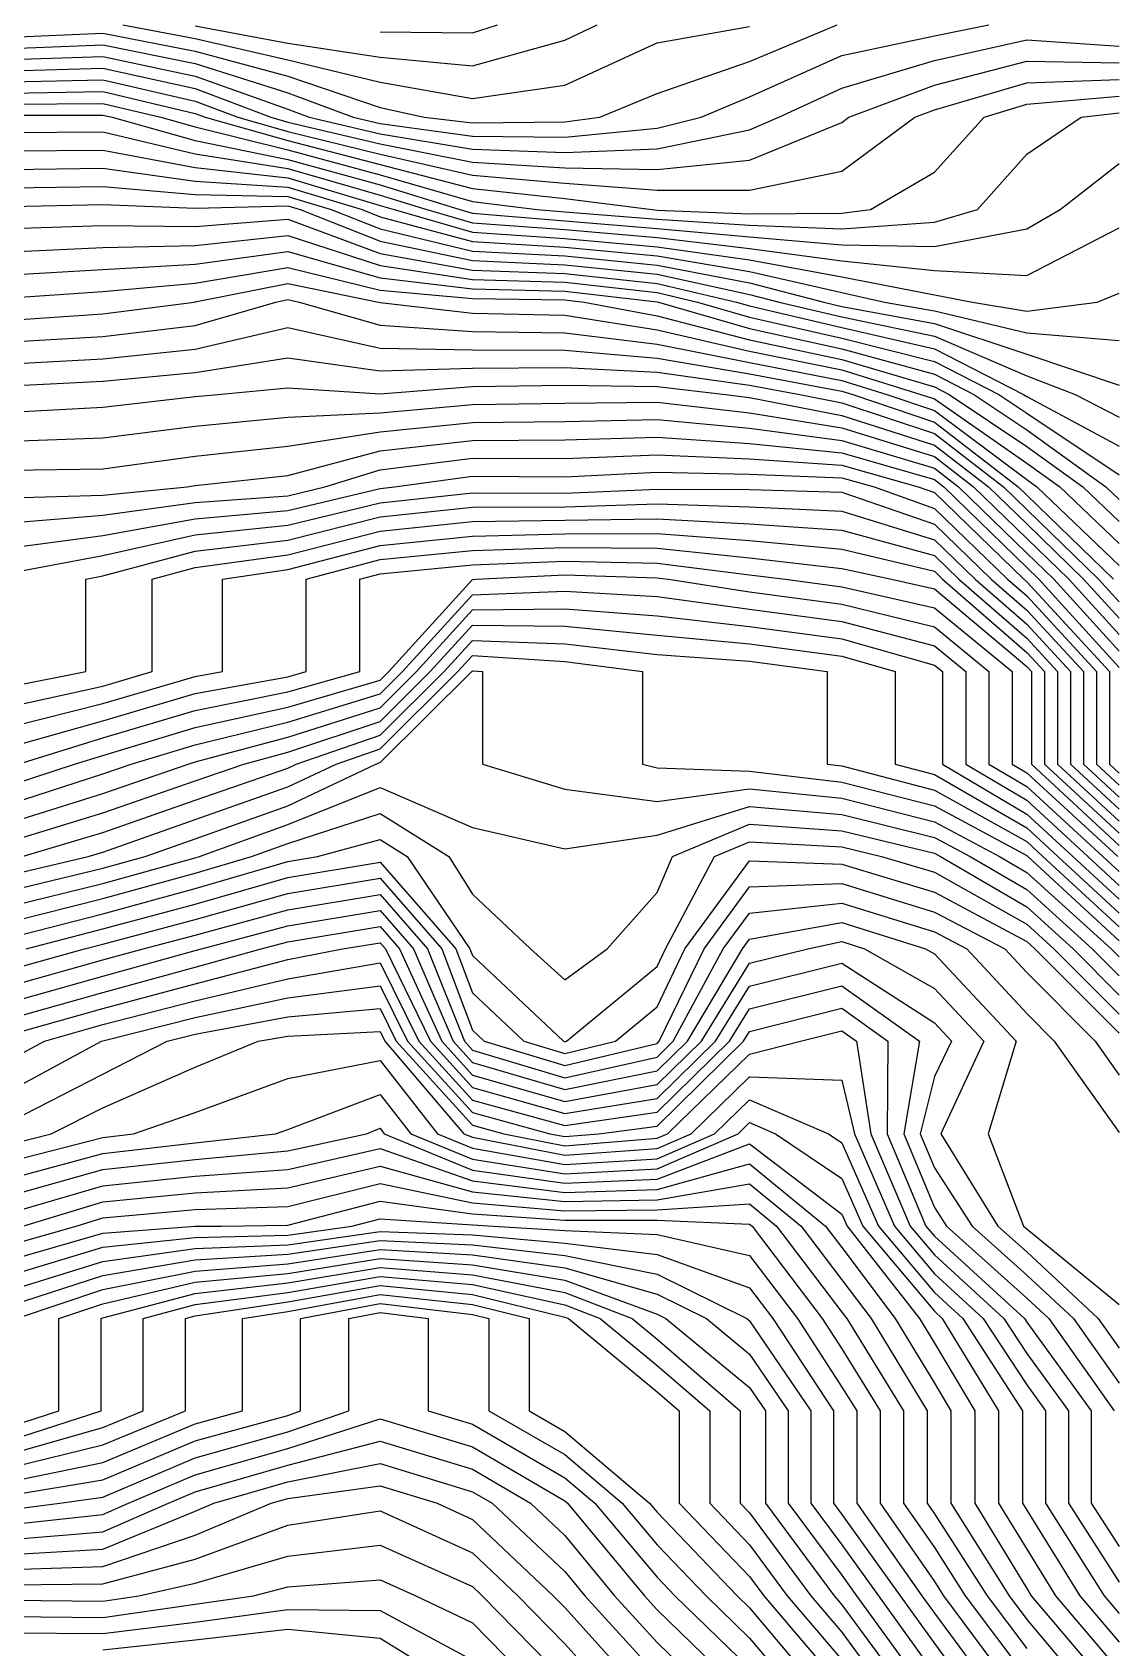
# Model space of a CAD drawing. Header units: metres. Extents: x 549046 to 549770, y 4180130 to 4180826.
# Drawn here: x 549261 to 549366.7, y 4180355.5 to 4180513.6 of the extents above; entities that cross this region are included whole.
import ezdxf

# ---------------------------------------------------------------- set-up
doc = ezdxf.new("R2010")
doc.units = ezdxf.units.M
doc.layers.add('CONTOURS', color=7, linetype='Continuous')
doc.layers.add('CONTOURS_INDEX', color=7, linetype='Continuous')

msp = doc.modelspace()

# ---------------------------------------------------------------- linework, layer by layer
at = {"layer": 'CONTOURS'}
for points in [[(549258.88, 4180511.98, 292), (549267.93, 4180512.34, 292), (549276.97, 4180510.51, 292), (549286.01, 4180507.65, 292), (549292.43, 4180505.25, 292), (549295.05, 4180504.64, 292), (549304.09, 4180503.41, 292), (549313.13, 4180503.31, 292), (549322.18, 4180504.18, 292), (549326.48, 4180505.25, 292), (549331.22, 4180507.25, 292), (549340.26, 4180511.28, 292), (549349.3, 4180513.22, 292), (549354.63, 4180514.29, 292)], [(549269.89, 4180514.29, 288), (549276.97, 4180512.96, 288), (549286.01, 4180510.88, 288), (549295.05, 4180508.68, 288), (549304.09, 4180507.08, 288), (549313.13, 4180508.38, 288), (549322.18, 4180512.52, 288), (549331.22, 4180514.12, 288)], [(549276.97, 4180514.18, 286), (549286.01, 4180512.5, 286), (549295.05, 4180511.14, 286), (549304.09, 4180510.29, 286), (549313.13, 4180512.78, 286), (549316.29, 4180514.29, 286)], [(549295.05, 4180513.61, 284), (549304.09, 4180513.5, 284), (549306.55, 4180514.29, 284)], [(549258.88, 4180510.89, 294), (549267.93, 4180511.2, 294), (549276.97, 4180509.28, 294), (549286.01, 4180506.04, 294), (549288.11, 4180505.25, 294), (549295.05, 4180503.64, 294), (549304.09, 4180502.13, 294), (549313.13, 4180501.81, 294), (549322.18, 4180502.17, 294), (549331.22, 4180504.02, 294), (549334.09, 4180505.25, 294), (549340.26, 4180508.1, 294), (549349.3, 4180510.8, 294), (549358.34, 4180512.83, 294), (549367.38, 4180512.21, 294)], [(549258.88, 4180509.8, 296), (549267.93, 4180510.05, 296), (549276.97, 4180508.06, 296), (549284.36, 4180505.25, 296), (549286.01, 4180504.78, 296), (549295.05, 4180502.64, 296), (549304.09, 4180500.85, 296), (549313.13, 4180500.31, 296), (549322.18, 4180500.15, 296), (549331.22, 4180501.06, 296), (549340.26, 4180504.75, 296), (549340.93, 4180505.25, 296), (549349.3, 4180508.38, 296), (549358.34, 4180510.73, 296), (549367.38, 4180510.58, 296)], [(549258.88, 4180508.71, 298), (549267.93, 4180508.9, 298), (549276.97, 4180506.83, 298), (549281.14, 4180505.25, 298), (549286.01, 4180503.87, 298), (549295.05, 4180501.64, 298), (549304.09, 4180499.57, 298), (549313.13, 4180498.81, 298), (549322.18, 4180498.13, 298), (549331.22, 4180498.11, 298), (549340.26, 4180499.97, 298), (549347.4, 4180505.25, 298), (549349.3, 4180505.96, 298), (549358.34, 4180508.63, 298), (549367.38, 4180508.95, 298)], [(549258.88, 4180506.53, 302), (549267.93, 4180506.61, 302), (549273.6, 4180505.25, 302), (549276.97, 4180504.31, 302), (549286.01, 4180502.05, 302), (549295.05, 4180499.63, 302), (549304.09, 4180497, 302), (549310.42, 4180496.21, 302), (549313.13, 4180495.98, 302), (549322.18, 4180495.27, 302), (549331.22, 4180494.68, 302), (549340.26, 4180494.32, 302), (549349.3, 4180494.98, 302), (549353.53, 4180496.21, 302), (549358.34, 4180501.65, 302), (549363.68, 4180505.25, 302), (549367.38, 4180505.69, 302)], [(549258.88, 4180505.44, 304), (549267.93, 4180505.46, 304), (549268.82, 4180505.25, 304), (549276.97, 4180502.99, 304), (549286.01, 4180501.13, 304), (549295.05, 4180498.63, 304), (549302.86, 4180496.21, 304), (549304.09, 4180495.85, 304), (549313.13, 4180495.12, 304), (549322.18, 4180494.37, 304), (549331.22, 4180493.55, 304), (549340.26, 4180492.76, 304), (549349.3, 4180492.61, 304), (549358.34, 4180494.33, 304), (549361.61, 4180496.21, 304), (549367.38, 4180500.71, 304)], [(549258.88, 4180503.76, 306), (549267.93, 4180503.81, 306), (549276.97, 4180501.66, 306), (549286.01, 4180500.22, 306), (549295.05, 4180497.63, 306), (549299.64, 4180496.21, 306), (549304.09, 4180494.93, 306), (549313.13, 4180494.26, 306), (549322.18, 4180493.48, 306), (549331.22, 4180492.42, 306), (549340.26, 4180491.2, 306), (549349.3, 4180490.25, 306), (549358.34, 4180489.76, 306), (549367.38, 4180494.44, 306)], [(549258.88, 4180501.95, 308), (549267.93, 4180502.03, 308), (549276.97, 4180500.33, 308), (549286.01, 4180499.31, 308), (549295.05, 4180496.63, 308), (549296.42, 4180496.21, 308), (549304.09, 4180494, 308), (549313.13, 4180493.4, 308), (549322.18, 4180492.58, 308), (549331.22, 4180491.3, 308), (549340.26, 4180489.65, 308), (549349.3, 4180487.88, 308), (549353.04, 4180487.16, 308), (549358.34, 4180486.26, 308), (549365.23, 4180487.16, 308), (549367.38, 4180488.03, 308)], [(549258.88, 4180498.34, 312), (549267.93, 4180498.48, 312), (549276.97, 4180497.68, 312), (549286.01, 4180497.49, 312), (549290.27, 4180496.21, 312), (549295.05, 4180494.32, 312), (549304.09, 4180492.15, 312), (549313.13, 4180491.68, 312), (549322.18, 4180490.78, 312), (549331.22, 4180489.04, 312), (549338.49, 4180487.16, 312), (549340.26, 4180486.74, 312), (549349.3, 4180485.06, 312), (549358.34, 4180482.06, 312), (549367.38, 4180479.02, 312)], [(549258.88, 4180496.53, 314), (549267.93, 4180496.71, 314), (549276.97, 4180496.35, 314), (549286.01, 4180496.57, 314), (549287.24, 4180496.21, 314), (549295.05, 4180493.13, 314), (549304.09, 4180491.22, 314), (549313.13, 4180490.82, 314), (549322.18, 4180489.89, 314), (549331.22, 4180487.92, 314), (549334.12, 4180487.16, 314), (549340.26, 4180485.71, 314), (549349.3, 4180483.82, 314), (549358.34, 4180479.96, 314), (549363.08, 4180478.12, 314), (549367.38, 4180475.89, 314)], [(549258.88, 4180494.35, 316), (549267.93, 4180494.66, 316), (549276.97, 4180494.56, 316), (549286.01, 4180495.27, 316), (549295.05, 4180491.93, 316), (549304.09, 4180490.3, 316), (549313.13, 4180489.96, 316), (549322.18, 4180488.99, 316), (549329.94, 4180487.16, 316), (549331.22, 4180486.79, 316), (549340.26, 4180484.67, 316), (549349.3, 4180482.59, 316), (549358.03, 4180478.12, 316), (549358.34, 4180477.92, 316), (549367.38, 4180473.08, 316)], [(549258.88, 4180492.09, 318), (549267.93, 4180492.5, 318), (549276.97, 4180492.71, 318), (549286.01, 4180493.69, 318), (549295.05, 4180490.73, 318), (549304.09, 4180489.37, 318), (549313.13, 4180489.1, 318), (549322.18, 4180488.09, 318), (549326.12, 4180487.16, 318), (549331.22, 4180485.68, 318), (549340.26, 4180483.64, 318), (549349.3, 4180481.35, 318), (549355.61, 4180478.12, 318), (549358.34, 4180476.29, 318), (549367.38, 4180470.26, 318)], [(549258.88, 4180487.57, 322), (549267.93, 4180488.19, 322), (549276.97, 4180489.02, 322), (549286.01, 4180490.54, 322), (549295.05, 4180488.34, 322), (549304.09, 4180487.52, 322), (549313.13, 4180487.38, 322), (549315.03, 4180487.16, 322), (549322.18, 4180485.83, 322), (549331.22, 4180483.46, 322), (549340.26, 4180481.56, 322), (549349.3, 4180478.87, 322), (549350.76, 4180478.12, 322), (549358.34, 4180473.04, 322), (549363.83, 4180469.08, 322), (549367.38, 4180465.68, 322)], [(549258.88, 4180485.4, 324), (549267.93, 4180486.01, 324), (549276.87, 4180487.16, 324), (549276.97, 4180487.18, 324), (549286.01, 4180488.97, 324), (549294.9, 4180487.16, 324), (549295.05, 4180487.12, 324), (549304.09, 4180486.07, 324), (549313.13, 4180485.89, 324), (549322.18, 4180484.44, 324), (549331.22, 4180482.35, 324), (549340.26, 4180480.53, 324), (549347.98, 4180478.12, 324), (549349.3, 4180477.68, 324), (549358.34, 4180471.41, 324), (549361.57, 4180469.08, 324), (549367.38, 4180463.53, 324)], [(549258.88, 4180483.26, 326), (549267.93, 4180483.81, 326), (549276.97, 4180484.87, 326), (549284.85, 4180487.16, 326), (549286.01, 4180487.4, 326), (549287.14, 4180487.16, 326), (549295.05, 4180484.89, 326), (549304.09, 4180484.28, 326), (549313.13, 4180484.17, 326), (549322.18, 4180483.06, 326), (549331.22, 4180481.24, 326), (549340.26, 4180479.49, 326), (549344.65, 4180478.12, 326), (549349.3, 4180476.55, 326), (549358.34, 4180469.79, 326), (549359.32, 4180469.08, 326), (549367.38, 4180461.38, 326)], [(549258.88, 4180481.12, 328), (549267.93, 4180481.61, 328), (549276.97, 4180482.57, 328), (549286.01, 4180484.66, 328), (549295.05, 4180482.65, 328), (549304.09, 4180482.49, 328), (549313.13, 4180482.46, 328), (549322.18, 4180481.67, 328), (549331.22, 4180480.13, 328), (549340.26, 4180478.46, 328), (549341.33, 4180478.12, 328), (549349.3, 4180475.42, 328), (549357.52, 4180469.08, 328), (549358.34, 4180468.28, 328), (549366.83, 4180460.04, 328)], [(549258.88, 4180476.4, 332), (549267.93, 4180476.88, 332), (549276.97, 4180477.91, 332), (549279.17, 4180478.12, 332), (549286.01, 4180478.78, 332), (549295.05, 4180478.19, 332), (549304.09, 4180478.91, 332), (549313.13, 4180479.03, 332), (549322.18, 4180478.9, 332), (549328.87, 4180478.12, 332), (549331.22, 4180477.83, 332), (549340.26, 4180476.07, 332), (549349.3, 4180473.17, 332), (549354.6, 4180469.08, 332), (549358.34, 4180465.45, 332), (549363.91, 4180460.04, 332), (549367.38, 4180456.22, 332)], [(549258.88, 4180473.55, 334), (549267.93, 4180473.87, 334), (549276.97, 4180475.01, 334), (549286.01, 4180475.91, 334), (549295.05, 4180476.32, 334), (549304.09, 4180477.14, 334), (549313.13, 4180477.28, 334), (549322.18, 4180477.37, 334), (549331.22, 4180476.33, 334), (549340.26, 4180474.85, 334), (549349.3, 4180472.05, 334), (549353.14, 4180469.08, 334), (549358.34, 4180464.03, 334), (549362.45, 4180460.04, 334), (549367.38, 4180454.62, 334)], [(549258.88, 4180470.7, 336), (549267.93, 4180470.86, 336), (549276.97, 4180472.1, 336), (549286.01, 4180473.06, 336), (549295.05, 4180474.46, 336), (549304.09, 4180475.38, 336), (549313.13, 4180475.47, 336), (549322.18, 4180475.66, 336), (549331.22, 4180474.83, 336), (549340.26, 4180473.63, 336), (549349.3, 4180470.92, 336), (549351.68, 4180469.08, 336), (549358.34, 4180462.61, 336), (549360.99, 4180460.04, 336), (549367.38, 4180453.01, 336)], [(549258.88, 4180468.02, 338), (549267.93, 4180468.28, 338), (549276.17, 4180469.08, 338), (549276.97, 4180469.2, 338), (549286.01, 4180470.21, 338), (549295.05, 4180472.6, 338), (549304.09, 4180473.63, 338), (549313.13, 4180473.67, 338), (549322.18, 4180473.95, 338), (549331.22, 4180473.33, 338), (549340.26, 4180472.41, 338), (549349.3, 4180469.8, 338), (549350.23, 4180469.08, 338), (549358.34, 4180461.2, 338), (549359.53, 4180460.04, 338), (549367.38, 4180451.41, 338)], [(549258.88, 4180463.12, 342), (549267.93, 4180464.32, 342), (549276.97, 4180465.96, 342), (549286.01, 4180466.76, 342), (549295.05, 4180468.93, 342), (549296.46, 4180469.08, 342), (549304.09, 4180470.12, 342), (549313.13, 4180470.06, 342), (549322.18, 4180470.52, 342), (549331.22, 4180470.33, 342), (549340.26, 4180469.97, 342), (549343.4, 4180469.08, 342), (549349.3, 4180466.98, 342), (549356.46, 4180460.04, 342), (549358.34, 4180458.41, 342), (549365.16, 4180451, 342), (549365.16, 4180441.96, 342), (549367.38, 4180439.9, 342)], [(549258.88, 4180460.67, 344), (549267.93, 4180462.35, 344), (549276.97, 4180464.38, 344), (549286.01, 4180465.32, 344), (549295.05, 4180467.53, 344), (549304.09, 4180468.51, 344), (549313.13, 4180468.48, 344), (549322.18, 4180468.85, 344), (549331.22, 4180468.81, 344), (549340.26, 4180468.57, 344), (549349.3, 4180465.44, 344), (549354.87, 4180460.04, 344), (549358.34, 4180457.03, 344), (549363.89, 4180451, 344), (549363.89, 4180441.96, 344), (549367.38, 4180438.72, 344)], [(549258.88, 4180449.54, 346), (549266.26, 4180451, 346), (549266.26, 4180460.04, 346), (549267.93, 4180460.37, 346), (549276.97, 4180462.79, 346), (549286.01, 4180463.87, 346), (549295.05, 4180466.14, 346), (549304.09, 4180467.09, 346), (549313.13, 4180467.14, 346), (549322.18, 4180467.41, 346), (549331.22, 4180467.14, 346), (549340.26, 4180466.7, 346), (549349.3, 4180463.9, 346), (549353.28, 4180460.04, 346), (549358.34, 4180455.65, 346), (549362.62, 4180451, 346), (549362.62, 4180441.96, 346), (549367.38, 4180437.54, 346)], [(549258.88, 4180447.58, 348), (549267.93, 4180449.59, 348), (549272.75, 4180451, 348), (549272.75, 4180460.04, 348), (549276.97, 4180461.2, 348), (549286.01, 4180462.43, 348), (549295.05, 4180464.75, 348), (549304.09, 4180465.68, 348), (549313.13, 4180465.81, 348), (549322.18, 4180465.96, 348), (549331.22, 4180465.48, 348), (549340.26, 4180464.84, 348), (549349.3, 4180462.36, 348), (549351.69, 4180460.04, 348), (549358.34, 4180454.27, 348), (549361.35, 4180451, 348), (549361.35, 4180441.96, 348), (549367.38, 4180436.36, 348)], [(549258.88, 4180443.65, 352), (549267.93, 4180446.2, 352), (549276.97, 4180448.87, 352), (549286.01, 4180450.49, 352), (549287.83, 4180451, 352), (549287.83, 4180460.04, 352), (549295.05, 4180461.96, 352), (549304.09, 4180462.85, 352), (549313.13, 4180463.14, 352), (549322.18, 4180463.08, 352), (549331.22, 4180462.15, 352), (549340.26, 4180461.11, 352), (549345.1, 4180460.04, 352), (549349.3, 4180459.12, 352), (549358.34, 4180451.51, 352), (549358.81, 4180451, 352), (549358.81, 4180441.96, 352), (549367.38, 4180434, 352)], [(549259.63, 4180441.96, 354), (549267.93, 4180444.51, 354), (549276.97, 4180447.19, 354), (549286.01, 4180449.01, 354), (549293.08, 4180451, 354), (549293.08, 4180460.04, 354), (549295.05, 4180460.56, 354), (549304.09, 4180461.44, 354), (549313.13, 4180461.81, 354), (549322.18, 4180461.63, 354), (549331.22, 4180460.49, 354), (549334.73, 4180460.04, 354), (549340.26, 4180459.31, 354), (549349.3, 4180457.25, 354), (549356.91, 4180451, 354), (549356.91, 4180441.96, 354), (549358.34, 4180441.11, 354), (549367.26, 4180432.92, 354)], [(549258.88, 4180439.89, 356), (549265.14, 4180441.96, 356), (549267.93, 4180442.81, 356), (549276.97, 4180445.52, 356), (549286.01, 4180447.54, 356), (549295.05, 4180450.16, 356), (549295.9, 4180451, 356), (549304.09, 4180460.02, 356), (549304.42, 4180460.04, 356), (549313.13, 4180460.48, 356), (549322.18, 4180460.19, 356), (549323.29, 4180460.04, 356), (549331.22, 4180458.8, 356), (549340.26, 4180457.61, 356), (549349.3, 4180455.38, 356), (549354.64, 4180451, 356), (549354.64, 4180441.96, 356), (549358.34, 4180439.76, 356), (549365.8, 4180432.92, 356), (549367.38, 4180431.45, 356)], [(549258.88, 4180438.06, 358), (549267.93, 4180441.01, 358), (549270.69, 4180441.96, 358), (549276.97, 4180443.84, 358), (549286.01, 4180446.06, 358), (549295.05, 4180448.82, 358), (549297.25, 4180451, 358), (549304.09, 4180458.53, 358), (549313.13, 4180458.88, 358), (549322.18, 4180458.35, 358), (549331.22, 4180457.11, 358), (549340.26, 4180455.91, 358), (549349.3, 4180453.52, 358), (549352.37, 4180451, 358), (549352.37, 4180441.96, 358), (549358.34, 4180438.41, 358), (549364.33, 4180432.92, 358), (549367.38, 4180430.09, 358)], [(549258.88, 4180434.42, 362), (549267.93, 4180437.17, 362), (549276.97, 4180440.31, 362), (549281.73, 4180441.96, 362), (549286.01, 4180443.12, 362), (549295.05, 4180446.13, 362), (549299.96, 4180451, 362), (549304.09, 4180455.55, 362), (549313.13, 4180455.44, 362), (549322.18, 4180454.57, 362), (549331.22, 4180453.72, 362), (549340.26, 4180452.5, 362), (549345.47, 4180451, 362), (549345.47, 4180441.96, 362), (549349.3, 4180440.95, 362), (549358.34, 4180435.72, 362), (549361.39, 4180432.92, 362), (549367.38, 4180427.38, 362)], [(549260.02, 4180432.92, 364), (549267.93, 4180435.26, 364), (549276.97, 4180438.42, 364), (549286.01, 4180441.56, 364), (549286.84, 4180441.96, 364), (549295.05, 4180444.79, 364), (549301.31, 4180451, 364), (549304.09, 4180454.06, 364), (549313.13, 4180453.72, 364), (549322.18, 4180452.68, 364), (549331.22, 4180452.02, 364), (549338.81, 4180451, 364), (549338.81, 4180441.96, 364), (549340.26, 4180441.77, 364), (549349.3, 4180439.41, 364), (549358.34, 4180434.37, 364), (549359.93, 4180432.92, 364), (549367.38, 4180426.03, 364)], [(549258.88, 4180431.12, 366), (549266.49, 4180432.92, 366), (549267.93, 4180433.34, 366), (549276.97, 4180436.53, 366), (549286.01, 4180439.72, 366), (549290.74, 4180441.96, 366), (549295.05, 4180443.44, 366), (549302.67, 4180451, 366), (549304.09, 4180452.57, 366), (549313.13, 4180452, 366), (549320.75, 4180451, 366), (549320.75, 4180441.96, 366), (549322.18, 4180441.6, 366), (549331.22, 4180441.27, 366), (549340.26, 4180440.19, 366), (549349.3, 4180437.87, 366), (549358.34, 4180433.02, 366), (549358.46, 4180432.92, 366), (549367.38, 4180424.67, 366)], [(549258.88, 4180429.58, 368), (549267.93, 4180431.76, 368), (549272.07, 4180432.92, 368), (549276.97, 4180434.65, 368), (549286.01, 4180437.88, 368), (549294.63, 4180441.96, 368), (549295.05, 4180442.1, 368), (549304.02, 4180451, 368), (549304.09, 4180451.08, 368), (549305.09, 4180451, 368), (549305.09, 4180441.96, 368), (549313.13, 4180439.5, 368), (549322.18, 4180438.31, 368), (549331.22, 4180439.54, 368), (549340.26, 4180438.61, 368), (549349.3, 4180436.32, 368), (549355.68, 4180432.92, 368), (549358.34, 4180431.36, 368), (549366.62, 4180423.87, 368), (549367.38, 4180423.1, 368)], [(549258.88, 4180426.52, 372), (549267.93, 4180428.79, 372), (549276.97, 4180431.28, 372), (549282.48, 4180432.92, 372), (549286.01, 4180434.19, 372), (549295.05, 4180437.13, 372), (549301.78, 4180432.92, 372), (549304.09, 4180429.22, 372), (549309.78, 4180423.87, 372), (549313.13, 4180420.86, 372), (549317.29, 4180423.87, 372), (549322.18, 4180429.39, 372), (549323.67, 4180432.92, 372), (549331.22, 4180436.09, 372), (549340.26, 4180435.44, 372), (549349.3, 4180433.24, 372), (549349.9, 4180432.92, 372), (549358.34, 4180427.98, 372), (549362.88, 4180423.87, 372), (549367.38, 4180419.35, 372)], [(549258.88, 4180424.99, 374), (549267.93, 4180427.31, 374), (549276.97, 4180429.77, 374), (549286.01, 4180432.43, 374), (549288.93, 4180432.92, 374), (549295.05, 4180434.57, 374), (549297.7, 4180432.92, 374), (549303.84, 4180423.87, 374), (549304.09, 4180423.22, 374), (549313, 4180414.83, 374), (549313.13, 4180414.79, 374), (549313.3, 4180414.83, 374), (549322.18, 4180422.16, 374), (549322.99, 4180423.87, 374), (549327.79, 4180432.92, 374), (549331.22, 4180434.36, 374), (549340.26, 4180433.86, 374), (549344.14, 4180432.92, 374), (549349.3, 4180431.37, 374), (549358.34, 4180426.29, 374), (549361.01, 4180423.87, 374), (549367.38, 4180417.48, 374)], [(549260.43, 4180423.87, 376), (549267.93, 4180425.82, 376), (549276.97, 4180428.25, 376), (549286.01, 4180430.86, 376), (549295.05, 4180432.36, 376), (549302.47, 4180423.87, 376), (549304.09, 4180419.57, 376), (549309.12, 4180414.83, 376), (549313.13, 4180413.62, 376), (549318.09, 4180414.83, 376), (549322.18, 4180418.2, 376), (549324.87, 4180423.87, 376), (549331.22, 4180432.49, 376), (549340.26, 4180432.15, 376), (549349.3, 4180429.43, 376), (549358.34, 4180424.6, 376), (549359.14, 4180423.87, 376), (549367.38, 4180415.61, 376)], [(549258.88, 4180421.85, 378), (549266.13, 4180423.87, 378), (549267.93, 4180424.34, 378), (549276.97, 4180426.74, 378), (549286.01, 4180429.28, 378), (549295.05, 4180430.79, 378), (549301.09, 4180423.87, 378), (549304.09, 4180415.92, 378), (549305.25, 4180414.83, 378), (549313.13, 4180412.45, 378), (549322.18, 4180414.63, 378), (549322.38, 4180414.83, 378), (549326.76, 4180423.87, 378), (549331.22, 4180429.93, 378), (549340.26, 4180430.26, 378), (549349.3, 4180427.48, 378), (549356.21, 4180423.87, 378), (549358.34, 4180421.57, 378), (549365.03, 4180414.83, 378), (549367.38, 4180411.53, 378)], [(549258.88, 4180418.66, 382), (549267.93, 4180421.21, 382), (549276.97, 4180423.7, 382), (549277.58, 4180423.87, 382), (549286.01, 4180426.14, 382), (549295.05, 4180427.63, 382), (549298.34, 4180423.87, 382), (549302.2, 4180414.83, 382), (549304.09, 4180412.75, 382), (549313.13, 4180410.1, 382), (549322.18, 4180411.94, 382), (549325.13, 4180414.83, 382), (549330.53, 4180423.87, 382), (549331.22, 4180424.81, 382), (549340.26, 4180426.47, 382), (549348.44, 4180423.87, 382), (549349.3, 4180423.39, 382), (549357.3, 4180414.83, 382), (549354.56, 4180405.79, 382), (549358.04, 4180396.75, 382), (549358.34, 4180396.48, 382), (549367.38, 4180389.07, 382)], [(549258.88, 4180417.07, 384), (549267.93, 4180419.62, 384), (549276.97, 4180422.07, 384), (549283.43, 4180423.87, 384), (549286.01, 4180424.56, 384), (549295.05, 4180426.06, 384), (549296.96, 4180423.87, 384), (549301.09, 4180414.83, 384), (549304.09, 4180411.52, 384), (549313.13, 4180408.93, 384), (549322.18, 4180410.59, 384), (549326.5, 4180414.83, 384), (549331.22, 4180422.47, 384), (549336.91, 4180423.87, 384), (549340.26, 4180424.58, 384), (549342.48, 4180423.87, 384), (549349.3, 4180420.01, 384), (549354.14, 4180414.83, 384), (549349.95, 4180405.79, 384), (549355.52, 4180396.75, 384), (549358.34, 4180394.22, 384), (549365.34, 4180387.71, 384), (549367.38, 4180384.81, 384)], [(549258.88, 4180415.48, 386), (549267.93, 4180418.04, 386), (549276.97, 4180420.44, 386), (549286.01, 4180422.82, 386), (549291.37, 4180423.87, 386), (549295.05, 4180424.48, 386), (549295.58, 4180423.87, 386), (549299.98, 4180414.83, 386), (549304.09, 4180410.3, 386), (549313.13, 4180407.76, 386), (549322.18, 4180409.24, 386), (549327.87, 4180414.83, 386), (549331.22, 4180420.24, 386), (549340.26, 4180422.48, 386), (549349.3, 4180416.63, 386), (549350.98, 4180414.83, 386), (549349.3, 4180411.38, 386), (549347.92, 4180405.79, 386), (549349.3, 4180402.45, 386), (549353, 4180396.75, 386), (549358.34, 4180391.96, 386), (549362.92, 4180387.71, 386), (549367.38, 4180381.37, 386)], [(549258.88, 4180413.04, 388), (549262.2, 4180414.83, 388), (549267.93, 4180416.46, 388), (549276.97, 4180418.8, 388), (549286.01, 4180420.95, 388), (549295.05, 4180422.5, 388), (549298.86, 4180414.83, 388), (549304.09, 4180409.07, 388), (549313.13, 4180406.58, 388), (549322.18, 4180407.89, 388), (549329.25, 4180414.83, 388), (549331.22, 4180418.02, 388), (549340.26, 4180420.27, 388), (549347.85, 4180414.83, 388), (549346.3, 4180405.79, 388), (549349.3, 4180398.56, 388), (549350.48, 4180396.75, 388), (549358.34, 4180389.7, 388), (549360.49, 4180387.71, 388), (549366.9, 4180378.67, 388)], [(549258.88, 4180406.99, 392), (549267.93, 4180411.63, 392), (549274.2, 4180414.83, 392), (549276.97, 4180415.53, 392), (549286.01, 4180417.21, 392), (549295.05, 4180418.03, 392), (549296.64, 4180414.83, 392), (549304.09, 4180406.62, 392), (549307.16, 4180405.79, 392), (549313.13, 4180404.59, 392), (549322.18, 4180405.35, 392), (549323.19, 4180405.79, 392), (549331.22, 4180413.57, 392), (549336.21, 4180414.83, 392), (549340.26, 4180415.85, 392), (549341.68, 4180414.83, 392), (549343.08, 4180405.79, 392), (549346.93, 4180396.75, 392), (549349.3, 4180393.93, 392), (549356.1, 4180387.71, 392), (549358.34, 4180384.27, 392), (549362.42, 4180378.67, 392), (549362.42, 4180369.62, 392), (549367.38, 4180361.9, 392)], [(549258.88, 4180404.78, 394), (549262.85, 4180405.79, 394), (549267.93, 4180408.33, 394), (549276.97, 4180412.3, 394), (549283.12, 4180414.83, 394), (549286.01, 4180415.33, 394), (549295.05, 4180415.79, 394), (549295.53, 4180414.83, 394), (549303.26, 4180405.79, 394), (549304.09, 4180405.45, 394), (549313.13, 4180403.68, 394), (549322.18, 4180404.34, 394), (549325.49, 4180405.79, 394), (549331.22, 4180411.34, 394), (549340.26, 4180411.04, 394), (549341.47, 4180405.79, 394), (549345.39, 4180396.75, 394), (549349.3, 4180392.09, 394), (549354.09, 4180387.71, 394), (549358.34, 4180381.2, 394), (549360.18, 4180378.67, 394), (549360.18, 4180369.62, 394), (549365.91, 4180360.58, 394), (549367.38, 4180358.84, 394)], [(549258.88, 4180403.09, 396), (549267.93, 4180405.43, 396), (549270.91, 4180405.79, 396), (549276.97, 4180407.85, 396), (549286.01, 4180411.18, 396), (549295.05, 4180412.94, 396), (549300.66, 4180405.79, 396), (549304.09, 4180404.38, 396), (549313.13, 4180402.77, 396), (549322.18, 4180403.34, 396), (549327.79, 4180405.79, 396), (549331.22, 4180409.11, 396), (549338.95, 4180405.79, 396), (549340.26, 4180404.91, 396), (549343.85, 4180396.75, 396), (549349.3, 4180390.25, 396), (549352.08, 4180387.71, 396), (549357.93, 4180378.67, 396), (549357.93, 4180369.62, 396), (549358.34, 4180368.95, 396), (549363.54, 4180360.58, 396), (549367.38, 4180356.04, 396)], [(549258.88, 4180401.41, 398), (549267.93, 4180403.85, 398), (549276.97, 4180404.91, 398), (549284.83, 4180405.79, 398), (549286.01, 4180406.19, 398), (549295.05, 4180409.63, 398), (549298.06, 4180405.79, 398), (549304.09, 4180403.3, 398), (549313.13, 4180401.86, 398), (549322.18, 4180402.34, 398), (549330.09, 4180405.79, 398), (549331.22, 4180406.88, 398), (549333.76, 4180405.79, 398), (549340.26, 4180401.4, 398), (549342.31, 4180396.75, 398), (549349.3, 4180388.41, 398), (549350.07, 4180387.71, 398), (549355.59, 4180378.67, 398), (549355.59, 4180369.62, 398), (549358.34, 4180365.13, 398), (549361.16, 4180360.58, 398), (549367.38, 4180353.23, 398)], [(549258.88, 4180398.05, 402), (549267.93, 4180400.69, 402), (549276.97, 4180401.63, 402), (549286.01, 4180402.3, 402), (549295.05, 4180404.34, 402), (549304.09, 4180401.16, 402), (549313.13, 4180400.04, 402), (549322.18, 4180400.33, 402), (549331.22, 4180402.83, 402), (549338.65, 4180396.75, 402), (549340.26, 4180394.64, 402), (549345.47, 4180387.71, 402), (549349.3, 4180381.38, 402), (549350.92, 4180378.67, 402), (549350.92, 4180369.62, 402), (549356.61, 4180360.58, 402), (549358.34, 4180358.26, 402), (549364.01, 4180351.54, 402)], [(549260.08, 4180396.75, 404), (549267.93, 4180399.11, 404), (549276.97, 4180400, 404), (549286.01, 4180400.48, 404), (549295.05, 4180402.62, 404), (549304.09, 4180400.09, 404), (549313.13, 4180399.14, 404), (549322.18, 4180399.33, 404), (549331.22, 4180400.87, 404), (549336.25, 4180396.75, 404), (549340.26, 4180391.49, 404), (549343.11, 4180387.71, 404), (549348.59, 4180378.67, 404), (549348.59, 4180369.62, 404), (549349.3, 4180368.6, 404), (549354.47, 4180360.58, 404), (549358.34, 4180355.41, 404)], [(549258.88, 4180394.92, 406), (549265.32, 4180396.75, 406), (549267.93, 4180397.54, 406), (549276.97, 4180398.36, 406), (549286.01, 4180398.66, 406), (549295.05, 4180400.9, 406), (549304.09, 4180399.01, 406), (549313.13, 4180398.23, 406), (549322.18, 4180398.33, 406), (549331.22, 4180398.91, 406), (549333.85, 4180396.75, 406), (549340.26, 4180388.34, 406), (549340.74, 4180387.71, 406), (549346.29, 4180378.67, 406), (549346.29, 4180369.62, 406), (549349.3, 4180365.29, 406), (549352.33, 4180360.58, 406), (549358.34, 4180352.55, 406)], [(549258.88, 4180393.44, 408), (549267.93, 4180396.06, 408), (549276.97, 4180396.73, 408), (549279.51, 4180396.75, 408), (549286.01, 4180396.84, 408), (549295.05, 4180399.18, 408), (549304.09, 4180397.94, 408), (549313.13, 4180397.32, 408), (549322.18, 4180397.33, 408), (549331.22, 4180396.94, 408), (549331.46, 4180396.75, 408), (549338.33, 4180387.71, 408), (549340.26, 4180384.73, 408), (549344, 4180378.67, 408), (549344, 4180369.62, 408), (549349.3, 4180361.97, 408), (549350.2, 4180360.58, 408), (549356.92, 4180351.54, 408)], [(549258.88, 4180390.47, 412), (549267.93, 4180393.29, 412), (549276.97, 4180394.54, 412), (549286.01, 4180394.93, 412), (549295.05, 4180396.23, 412), (549304.09, 4180395.88, 412), (549313.13, 4180395.09, 412), (549322.18, 4180393.98, 412), (549331.22, 4180390.69, 412), (549333.48, 4180387.71, 412), (549339.43, 4180378.67, 412), (549339.43, 4180369.62, 412), (549340.26, 4180368.52, 412), (549345.94, 4180360.58, 412), (549349.3, 4180355.89, 412), (549352.52, 4180351.54, 412)], [(549258.88, 4180388.98, 414), (549267.93, 4180391.91, 414), (549276.97, 4180393.44, 414), (549286.01, 4180393.99, 414), (549295.05, 4180395.35, 414), (549304.09, 4180394.91, 414), (549313.13, 4180393.88, 414), (549322.18, 4180392.03, 414), (549330.96, 4180387.71, 414), (549331.22, 4180387.49, 414), (549337.21, 4180378.67, 414), (549337.21, 4180369.62, 414), (549340.26, 4180365.55, 414), (549343.82, 4180360.58, 414), (549349.3, 4180352.92, 414)], [(549258.88, 4180377.13, 418), (549263.61, 4180378.67, 418), (549263.61, 4180387.71, 418), (549267.93, 4180389.15, 418), (549276.97, 4180391.25, 418), (549286.01, 4180392.12, 418), (549295.05, 4180393.58, 418), (549304.09, 4180392.97, 418), (549313.13, 4180391.47, 418), (549322.18, 4180388.13, 418), (549323.03, 4180387.71, 418), (549331.22, 4180380.95, 418), (549332.77, 4180378.67, 418), (549332.77, 4180369.62, 418), (549339.51, 4180360.58, 418), (549340.26, 4180359.7, 418), (549346.26, 4180351.54, 418)], [(549259.47, 4180387.71, 416), (549267.93, 4180390.53, 416), (549276.97, 4180392.35, 416), (549286.01, 4180393.06, 416), (549295.05, 4180394.47, 416), (549304.09, 4180393.94, 416), (549313.13, 4180392.67, 416), (549322.18, 4180390.08, 416), (549327, 4180387.71, 416), (549331.22, 4180384.22, 416), (549334.99, 4180378.67, 416), (549334.99, 4180369.62, 416), (549340.26, 4180362.58, 416), (549341.69, 4180360.58, 416), (549348.24, 4180351.54, 416)], [(549204.77, 4180351.54, 422), (549207.14, 4180360.58, 422), (549213.68, 4180367.74, 422), (549222.58, 4180369.62, 422), (549222.72, 4180369.65, 422), (549231.76, 4180371.33, 422), (549240.8, 4180372.66, 422), (549249.84, 4180373.52, 422), (549258.88, 4180374.45, 422), (549267.93, 4180377.03, 422), (549271.88, 4180378.67, 422), (549271.88, 4180387.71, 422), (549276.97, 4180389.06, 422), (549286.01, 4180390.26, 422), (549295.05, 4180391.81, 422), (549304.09, 4180391.02, 422), (549313.13, 4180389.05, 422), (549316.6, 4180387.71, 422), (549322.18, 4180383.11, 422), (549327.32, 4180378.67, 422), (549327.32, 4180369.62, 422), (549331.22, 4180365.57, 422), (549334.9, 4180360.58, 422), (549340.26, 4180354.31, 422)], [(549205.98, 4180351.54, 424), (549208.8, 4180360.58, 424), (549213.68, 4180365.93, 424), (549222.72, 4180368.05, 424), (549229.94, 4180369.62, 424), (549231.76, 4180369.96, 424), (549240.8, 4180371.13, 424), (549249.84, 4180372.19, 424), (549258.88, 4180373.11, 424), (549267.93, 4180375.33, 424), (549276, 4180378.67, 424), (549276, 4180387.71, 424), (549276.97, 4180387.96, 424), (549286.01, 4180389.32, 424), (549295.05, 4180390.93, 424), (549304.09, 4180390.05, 424), (549313.13, 4180387.84, 424), (549313.48, 4180387.71, 424), (549322.18, 4180380.53, 424), (549324.33, 4180378.67, 424), (549324.33, 4180369.62, 424), (549331.22, 4180362.45, 424), (549332.6, 4180360.58, 424), (549340.26, 4180351.61, 424)], [(549207.18, 4180351.54, 426), (549210.45, 4180360.58, 426), (549213.68, 4180364.11, 426), (549222.72, 4180366.44, 426), (549231.76, 4180368.49, 426), (549240.8, 4180369.6, 426), (549240.96, 4180369.62, 426), (549249.84, 4180370.86, 426), (549258.88, 4180371.76, 426), (549267.93, 4180373.63, 426), (549276.97, 4180377.39, 426), (549281.6, 4180378.67, 426), (549281.6, 4180387.71, 426), (549286.01, 4180388.39, 426), (549295.05, 4180390.05, 426), (549304.09, 4180389.07, 426), (549309.63, 4180387.71, 426), (549309.63, 4180378.67, 426), (549313.13, 4180376.65, 426), (549321.43, 4180369.62, 426), (549322.18, 4180368.74, 426), (549330, 4180360.58, 426), (549331.22, 4180359.4, 426), (549337.83, 4180351.54, 426)], [(549208.39, 4180351.54, 428), (549212.11, 4180360.58, 428), (549213.68, 4180362.3, 428), (549222.72, 4180364.84, 428), (549231.76, 4180366.97, 428), (549240.8, 4180368.19, 428), (549249.84, 4180369.53, 428), (549250.78, 4180369.62, 428), (549258.88, 4180370.42, 428), (549267.93, 4180371.93, 428), (549276.97, 4180375.73, 428), (549286.01, 4180378.23, 428), (549287.28, 4180378.67, 428), (549287.28, 4180387.71, 428), (549295.05, 4180389.16, 428), (549304.09, 4180388.1, 428), (549305.69, 4180387.71, 428), (549305.69, 4180378.67, 428), (549313.13, 4180374.39, 428), (549318.76, 4180369.62, 428), (549322.18, 4180365.57, 428), (549326.96, 4180360.58, 428), (549331.22, 4180356.44, 428), (549335.34, 4180351.54, 428)], [(549210.8, 4180351.54, 432), (549213.68, 4180357.82, 432), (549219.25, 4180360.58, 432), (549222.72, 4180361.63, 432), (549231.76, 4180363.94, 432), (549240.8, 4180365.37, 432), (549249.84, 4180366.74, 432), (549258.88, 4180367.55, 432), (549267.93, 4180368.52, 432), (549270.44, 4180369.62, 432), (549276.97, 4180372.41, 432), (549286.01, 4180374.97, 432), (549295.05, 4180377.9, 432), (549304.09, 4180375.16, 432), (549313.13, 4180369.86, 432), (549313.41, 4180369.62, 432), (549320.93, 4180360.58, 432), (549322.18, 4180359.21, 432), (549330.08, 4180351.54, 432)], [(549213.68, 4180355.18, 434), (549222.72, 4180359.85, 434), (549224.72, 4180360.58, 434), (549231.76, 4180362.43, 434), (549240.8, 4180363.97, 434), (549249.84, 4180365.35, 434), (549258.88, 4180366.08, 434), (549267.93, 4180366.83, 434), (549274.33, 4180369.62, 434), (549276.97, 4180370.75, 434), (549286.01, 4180373.35, 434), (549295.05, 4180375.71, 434), (549304.09, 4180372.96, 434), (549309.77, 4180369.62, 434), (549313.13, 4180366.47, 434), (549318.01, 4180360.58, 434), (549322.18, 4180356, 434), (549326.77, 4180351.54, 434)], [(549213.68, 4180352.55, 436), (549222.72, 4180357.75, 436), (549230.49, 4180360.58, 436), (549231.76, 4180360.91, 436), (549240.8, 4180362.56, 436), (549249.84, 4180363.96, 436), (549258.88, 4180364.6, 436), (549267.93, 4180365.13, 436), (549276.97, 4180368.86, 436), (549278.78, 4180369.62, 436), (549286.01, 4180371.72, 436), (549295.05, 4180373.53, 436), (549304.09, 4180370.76, 436), (549306.02, 4180369.62, 436), (549313.13, 4180362.95, 436), (549315.1, 4180360.58, 436), (549322.18, 4180352.8, 436)], [(549215.84, 4180351.54, 438), (549222.72, 4180355.65, 438), (549231.76, 4180359.24, 438), (549237.73, 4180360.58, 438), (549240.8, 4180361.15, 438), (549249.84, 4180362.57, 438), (549258.88, 4180363.13, 438), (549267.93, 4180363.43, 438), (549276.97, 4180366.51, 438), (549284.39, 4180369.62, 438), (549286.01, 4180370.09, 438), (549295.05, 4180371.34, 438), (549300.64, 4180369.62, 438), (549304.09, 4180368.04, 438), (549312, 4180360.58, 438), (549313.13, 4180359.43, 438), (549320.24, 4180351.54, 438)], [(549222.89, 4180351.54, 442), (549231.76, 4180355.79, 442), (549240.8, 4180358.07, 442), (549249.84, 4180359.67, 442), (549258.88, 4180360.15, 442), (549267.93, 4180360.06, 442), (549271.44, 4180360.58, 442), (549276.97, 4180361.8, 442), (549286.01, 4180364.46, 442), (549295.05, 4180365.52, 442), (549304.09, 4180361.48, 442), (549305.04, 4180360.58, 442), (549313.13, 4180352.33, 442)], [(549231.76, 4180354.06, 444), (549240.8, 4180356.51, 444), (549249.84, 4180358.08, 444), (549258.88, 4180358.55, 444), (549267.93, 4180358.46, 444), (549276.97, 4180359.74, 444), (549282.66, 4180360.58, 444), (549286.01, 4180361.44, 444), (549295.05, 4180362.14, 444), (549298.55, 4180360.58, 444), (549304.09, 4180357.93, 444), (549310.35, 4180351.54, 444)], [(549240.8, 4180354.94, 446), (549249.84, 4180356.48, 446), (549258.88, 4180356.95, 446), (549267.93, 4180356.87, 446), (549276.97, 4180358, 446), (549286.01, 4180359.22, 446), (549295.05, 4180359.13, 446), (549304.09, 4180354.27, 446)], [(549267.93, 4180355.27, 448), (549276.97, 4180356.26, 448), (549286.01, 4180357.32, 448), (549295.05, 4180356.44, 448), (549302.99, 4180351.54, 448)]]:
    msp.add_polyline3d(points, dxfattribs=at)
at = {"layer": 'CONTOURS_INDEX'}
for points in [[(549258.88, 4180513.07, 290), (549267.93, 4180513.49, 290), (549276.97, 4180511.73, 290), (549286.01, 4180509.27, 290), (549295.05, 4180506.21, 290), (549299.37, 4180505.25, 290), (549304.09, 4180504.7, 290), (549313.13, 4180504.81, 290), (549316.57, 4180505.25, 290), (549322.18, 4180507.58, 290), (549331.22, 4180510.69, 290), (549339.8, 4180514.29, 290)], [(549258.88, 4180507.62, 300), (549267.93, 4180507.76, 300), (549276.97, 4180505.61, 300), (549277.92, 4180505.25, 300), (549286.01, 4180502.96, 300), (549295.05, 4180500.64, 300), (549304.09, 4180498.28, 300), (549313.13, 4180497.31, 300), (549321.67, 4180496.21, 300), (549322.18, 4180496.17, 300), (549331.22, 4180495.81, 300), (549340.26, 4180495.87, 300), (549343.04, 4180496.21, 300), (549349.3, 4180499.87, 300), (549354.16, 4180505.25, 300), (549358.34, 4180506.53, 300), (549367.38, 4180507.32, 300)], [(549258.88, 4180500.14, 310), (549267.93, 4180500.26, 310), (549276.97, 4180499, 310), (549286.01, 4180498.4, 310), (549293.31, 4180496.21, 310), (549295.05, 4180495.52, 310), (549304.09, 4180493.08, 310), (549313.13, 4180492.54, 310), (549322.18, 4180491.68, 310), (549331.22, 4180490.17, 310), (549340.26, 4180488.09, 310), (549344.42, 4180487.16, 310), (549349.3, 4180486.3, 310), (549358.34, 4180484.16, 310), (549367.38, 4180483.39, 310)], [(549258.88, 4180489.83, 320), (549267.93, 4180490.35, 320), (549276.97, 4180490.87, 320), (549286.01, 4180492.12, 320), (549295.05, 4180489.53, 320), (549304.09, 4180488.45, 320), (549313.13, 4180488.24, 320), (549322.18, 4180487.2, 320), (549322.31, 4180487.16, 320), (549331.22, 4180484.57, 320), (549340.26, 4180482.6, 320), (549349.3, 4180480.11, 320), (549353.18, 4180478.12, 320), (549358.34, 4180474.67, 320), (549366.08, 4180469.08, 320), (549367.38, 4180467.83, 320)], [(549258.88, 4180478.97, 330), (549267.93, 4180479.41, 330), (549276.97, 4180480.26, 330), (549286.01, 4180481.72, 330), (549295.05, 4180480.42, 330), (549304.09, 4180480.7, 330), (549313.13, 4180480.75, 330), (549322.18, 4180480.29, 330), (549331.22, 4180479.02, 330), (549336.12, 4180478.12, 330), (549340.26, 4180477.3, 330), (549349.3, 4180474.3, 330), (549356.06, 4180469.08, 330), (549358.34, 4180466.86, 330), (549365.37, 4180460.04, 330), (549367.38, 4180457.83, 330)], [(549258.88, 4180465.57, 340), (549267.93, 4180466.3, 340), (549276.97, 4180467.55, 340), (549286.01, 4180468.21, 340), (549289.66, 4180469.08, 340), (549295.05, 4180470.74, 340), (549304.09, 4180471.88, 340), (549313.13, 4180471.87, 340), (549322.18, 4180472.23, 340), (549331.22, 4180471.83, 340), (549340.26, 4180471.19, 340), (549347.72, 4180469.08, 340), (549349.3, 4180468.52, 340), (549358.05, 4180460.04, 340), (549358.34, 4180459.79, 340), (549366.44, 4180451, 340), (549366.44, 4180441.96, 340), (549367.38, 4180441.08, 340)], [(549258.88, 4180445.61, 350), (549267.93, 4180447.89, 350), (549276.97, 4180450.54, 350), (549279.63, 4180451, 350), (549279.63, 4180460.04, 350), (549286.01, 4180460.98, 350), (549295.05, 4180463.35, 350), (549304.09, 4180464.26, 350), (549313.13, 4180464.48, 350), (549322.18, 4180464.52, 350), (549331.22, 4180463.82, 350), (549340.26, 4180462.97, 350), (549349.3, 4180460.82, 350), (549350.1, 4180460.04, 350), (549358.34, 4180452.89, 350), (549360.08, 4180451, 350), (549360.08, 4180441.96, 350), (549367.38, 4180435.18, 350)], [(549258.88, 4180436.24, 360), (549267.93, 4180439.09, 360), (549276.27, 4180441.96, 360), (549276.97, 4180442.17, 360), (549286.01, 4180444.59, 360), (549295.05, 4180447.47, 360), (549298.61, 4180451, 360), (549304.09, 4180457.04, 360), (549313.13, 4180457.16, 360), (549322.18, 4180456.46, 360), (549331.22, 4180455.41, 360), (549340.26, 4180454.21, 360), (549349.3, 4180451.65, 360), (549350.09, 4180451, 360), (549350.09, 4180441.96, 360), (549358.34, 4180437.07, 360), (549362.86, 4180432.92, 360), (549367.38, 4180428.74, 360)], [(549258.88, 4180428.05, 370), (549267.93, 4180430.28, 370), (549276.97, 4180432.79, 370), (549277.38, 4180432.92, 370), (549286.01, 4180436.03, 370), (549295.05, 4180439.68, 370), (549304.09, 4180435.76, 370), (549313.13, 4180433.65, 370), (549322.18, 4180435.01, 370), (549331.22, 4180437.81, 370), (549340.26, 4180437.02, 370), (549349.3, 4180434.78, 370), (549352.79, 4180432.92, 370), (549358.34, 4180429.67, 370), (549364.75, 4180423.87, 370), (549367.38, 4180421.23, 370)], [(549258.88, 4180420.26, 380), (549267.93, 4180422.79, 380), (549271.85, 4180423.87, 380), (549276.97, 4180425.23, 380), (549286.01, 4180427.71, 380), (549295.05, 4180429.21, 380), (549299.71, 4180423.87, 380), (549303.31, 4180414.83, 380), (549304.09, 4180413.97, 380), (549313.13, 4180411.27, 380), (549322.18, 4180413.28, 380), (549323.75, 4180414.83, 380), (549328.64, 4180423.87, 380), (549331.22, 4180427.37, 380), (549340.26, 4180428.36, 380), (549349.3, 4180425.54, 380), (549352.49, 4180423.87, 380), (549358.34, 4180417.54, 380), (549361.03, 4180414.83, 380), (549367.38, 4180405.9, 380)], [(549258.88, 4180410.01, 390), (549267.78, 4180414.83, 390), (549267.93, 4180414.87, 390), (549276.97, 4180417.17, 390), (549286.01, 4180419.08, 390), (549295.05, 4180420.26, 390), (549297.75, 4180414.83, 390), (549304.09, 4180407.85, 390), (549311.67, 4180405.79, 390), (549313.13, 4180405.5, 390), (549316.46, 4180405.79, 390), (549322.18, 4180406.54, 390), (549330.62, 4180414.83, 390), (549331.22, 4180415.8, 390), (549340.26, 4180418.06, 390), (549344.76, 4180414.83, 390), (549344.69, 4180405.79, 390), (549348.48, 4180396.75, 390), (549349.3, 4180395.77, 390), (549358.11, 4180387.71, 390), (549358.34, 4180387.35, 390), (549364.66, 4180378.67, 390), (549364.66, 4180369.62, 390), (549367.38, 4180365.39, 390)], [(549258.88, 4180399.73, 400), (549267.93, 4180402.27, 400), (549276.97, 4180403.27, 400), (549286.01, 4180404.12, 400), (549293.72, 4180405.79, 400), (549295.05, 4180406.32, 400), (549295.46, 4180405.79, 400), (549304.09, 4180402.23, 400), (549313.13, 4180400.95, 400), (549322.18, 4180401.34, 400), (549331.22, 4180404.79, 400), (549340.26, 4180397.9, 400), (549340.76, 4180396.75, 400), (549347.84, 4180387.71, 400), (549349.3, 4180385.3, 400), (549353.25, 4180378.67, 400), (549353.25, 4180369.62, 400), (549358.34, 4180361.3, 400), (549358.79, 4180360.58, 400), (549366.43, 4180351.54, 400)], [(549258.88, 4180391.95, 410), (549267.93, 4180394.67, 410), (549276.97, 4180395.63, 410), (549286.01, 4180395.86, 410), (549292.3, 4180396.75, 410), (549295.05, 4180397.46, 410), (549304.09, 4180396.87, 410), (549306.16, 4180396.75, 410), (549313.13, 4180396.3, 410), (549322.18, 4180395.92, 410), (549331.22, 4180393.88, 410), (549335.9, 4180387.71, 410), (549340.26, 4180381, 410), (549341.7, 4180378.67, 410), (549341.7, 4180369.62, 410), (549348.07, 4180360.58, 410), (549349.3, 4180358.86, 410), (549354.72, 4180351.54, 410)], [(549258.88, 4180375.79, 420), (549267.75, 4180378.67, 420), (549267.75, 4180387.71, 420), (549267.93, 4180387.76, 420), (549276.97, 4180390.15, 420), (549286.01, 4180391.19, 420), (549295.05, 4180392.7, 420), (549304.09, 4180391.99, 420), (549313.13, 4180390.26, 420), (549319.73, 4180387.71, 420), (549322.18, 4180385.69, 420), (549330.31, 4180378.67, 420), (549330.31, 4180369.62, 420), (549331.22, 4180368.68, 420), (549337.2, 4180360.58, 420), (549340.26, 4180357, 420), (549344.27, 4180351.54, 420)], [(549209.6, 4180351.54, 430), (549213.68, 4180360.45, 430), (549213.95, 4180360.58, 430), (549222.72, 4180363.23, 430), (549231.76, 4180365.46, 430), (549240.8, 4180366.78, 430), (549249.84, 4180368.14, 430), (549258.88, 4180369.03, 430), (549263.71, 4180369.62, 430), (549267.93, 4180370.23, 430), (549276.97, 4180374.07, 430), (549286.01, 4180376.6, 430), (549291.99, 4180378.67, 430), (549291.99, 4180387.71, 430), (549295.05, 4180388.28, 430), (549299.77, 4180387.71, 430), (549299.77, 4180378.67, 430), (549304.09, 4180377.36, 430), (549313.13, 4180372.12, 430), (549316.08, 4180369.62, 430), (549322.18, 4180362.4, 430), (549323.91, 4180360.58, 430), (549331.22, 4180353.48, 430)], [(549222.72, 4180353.54, 440), (549231.76, 4180357.51, 440), (549240.8, 4180359.64, 440), (549246.07, 4180360.58, 440), (549249.84, 4180361.18, 440), (549258.88, 4180361.65, 440), (549267.93, 4180361.73, 440), (549276.97, 4180364.15, 440), (549286.01, 4180367.48, 440), (549295.05, 4180368.9, 440), (549304.09, 4180364.76, 440), (549308.52, 4180360.58, 440), (549313.13, 4180355.88, 440), (549317.04, 4180351.54, 440)]]:
    msp.add_polyline3d(points, dxfattribs=at)

doc.saveas('drawing.dxf')
